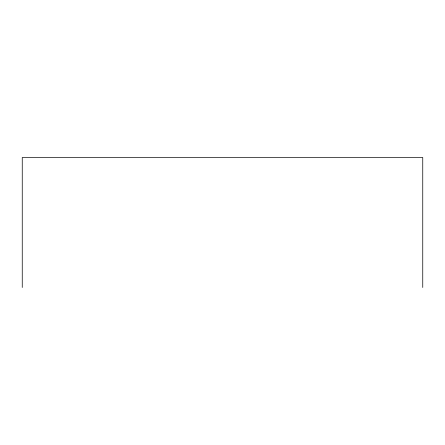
<?xml version="1.0" encoding="UTF-8"?>
<svg xmlns="http://www.w3.org/2000/svg" width="445" height="445" viewBox="0 0 445 445"><rect width="100%" height="100%" fill="white"/><g stroke="black" fill="none" stroke-linecap="round" stroke-linejoin="round"><path stroke-width="0.67" d="M422.75 287.487L422.75 157.513L22.25 157.513L22.25 287.487"/></g></svg>
